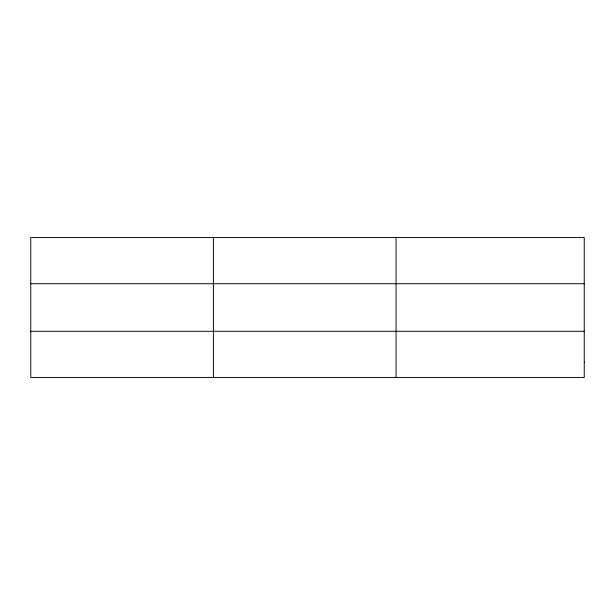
<?xml version="1.0" encoding="UTF-8"?>
<svg xmlns="http://www.w3.org/2000/svg" width="615" height="615" viewBox="0 0 615 615"><rect width="100%" height="100%" fill="white"/><g stroke="black" fill="none" stroke-linecap="round" stroke-linejoin="round"><path stroke-width="0.92" d="M213.405 237.559L213.405 377.441M396.06 237.559L396.06 377.441M30.75 283.723L584.25 283.723M30.75 331.277L584.25 331.277M584.25 362.05L584.25 377.441L30.75 377.441L30.75 237.559L584.25 237.559L584.25 362.05"/></g></svg>
